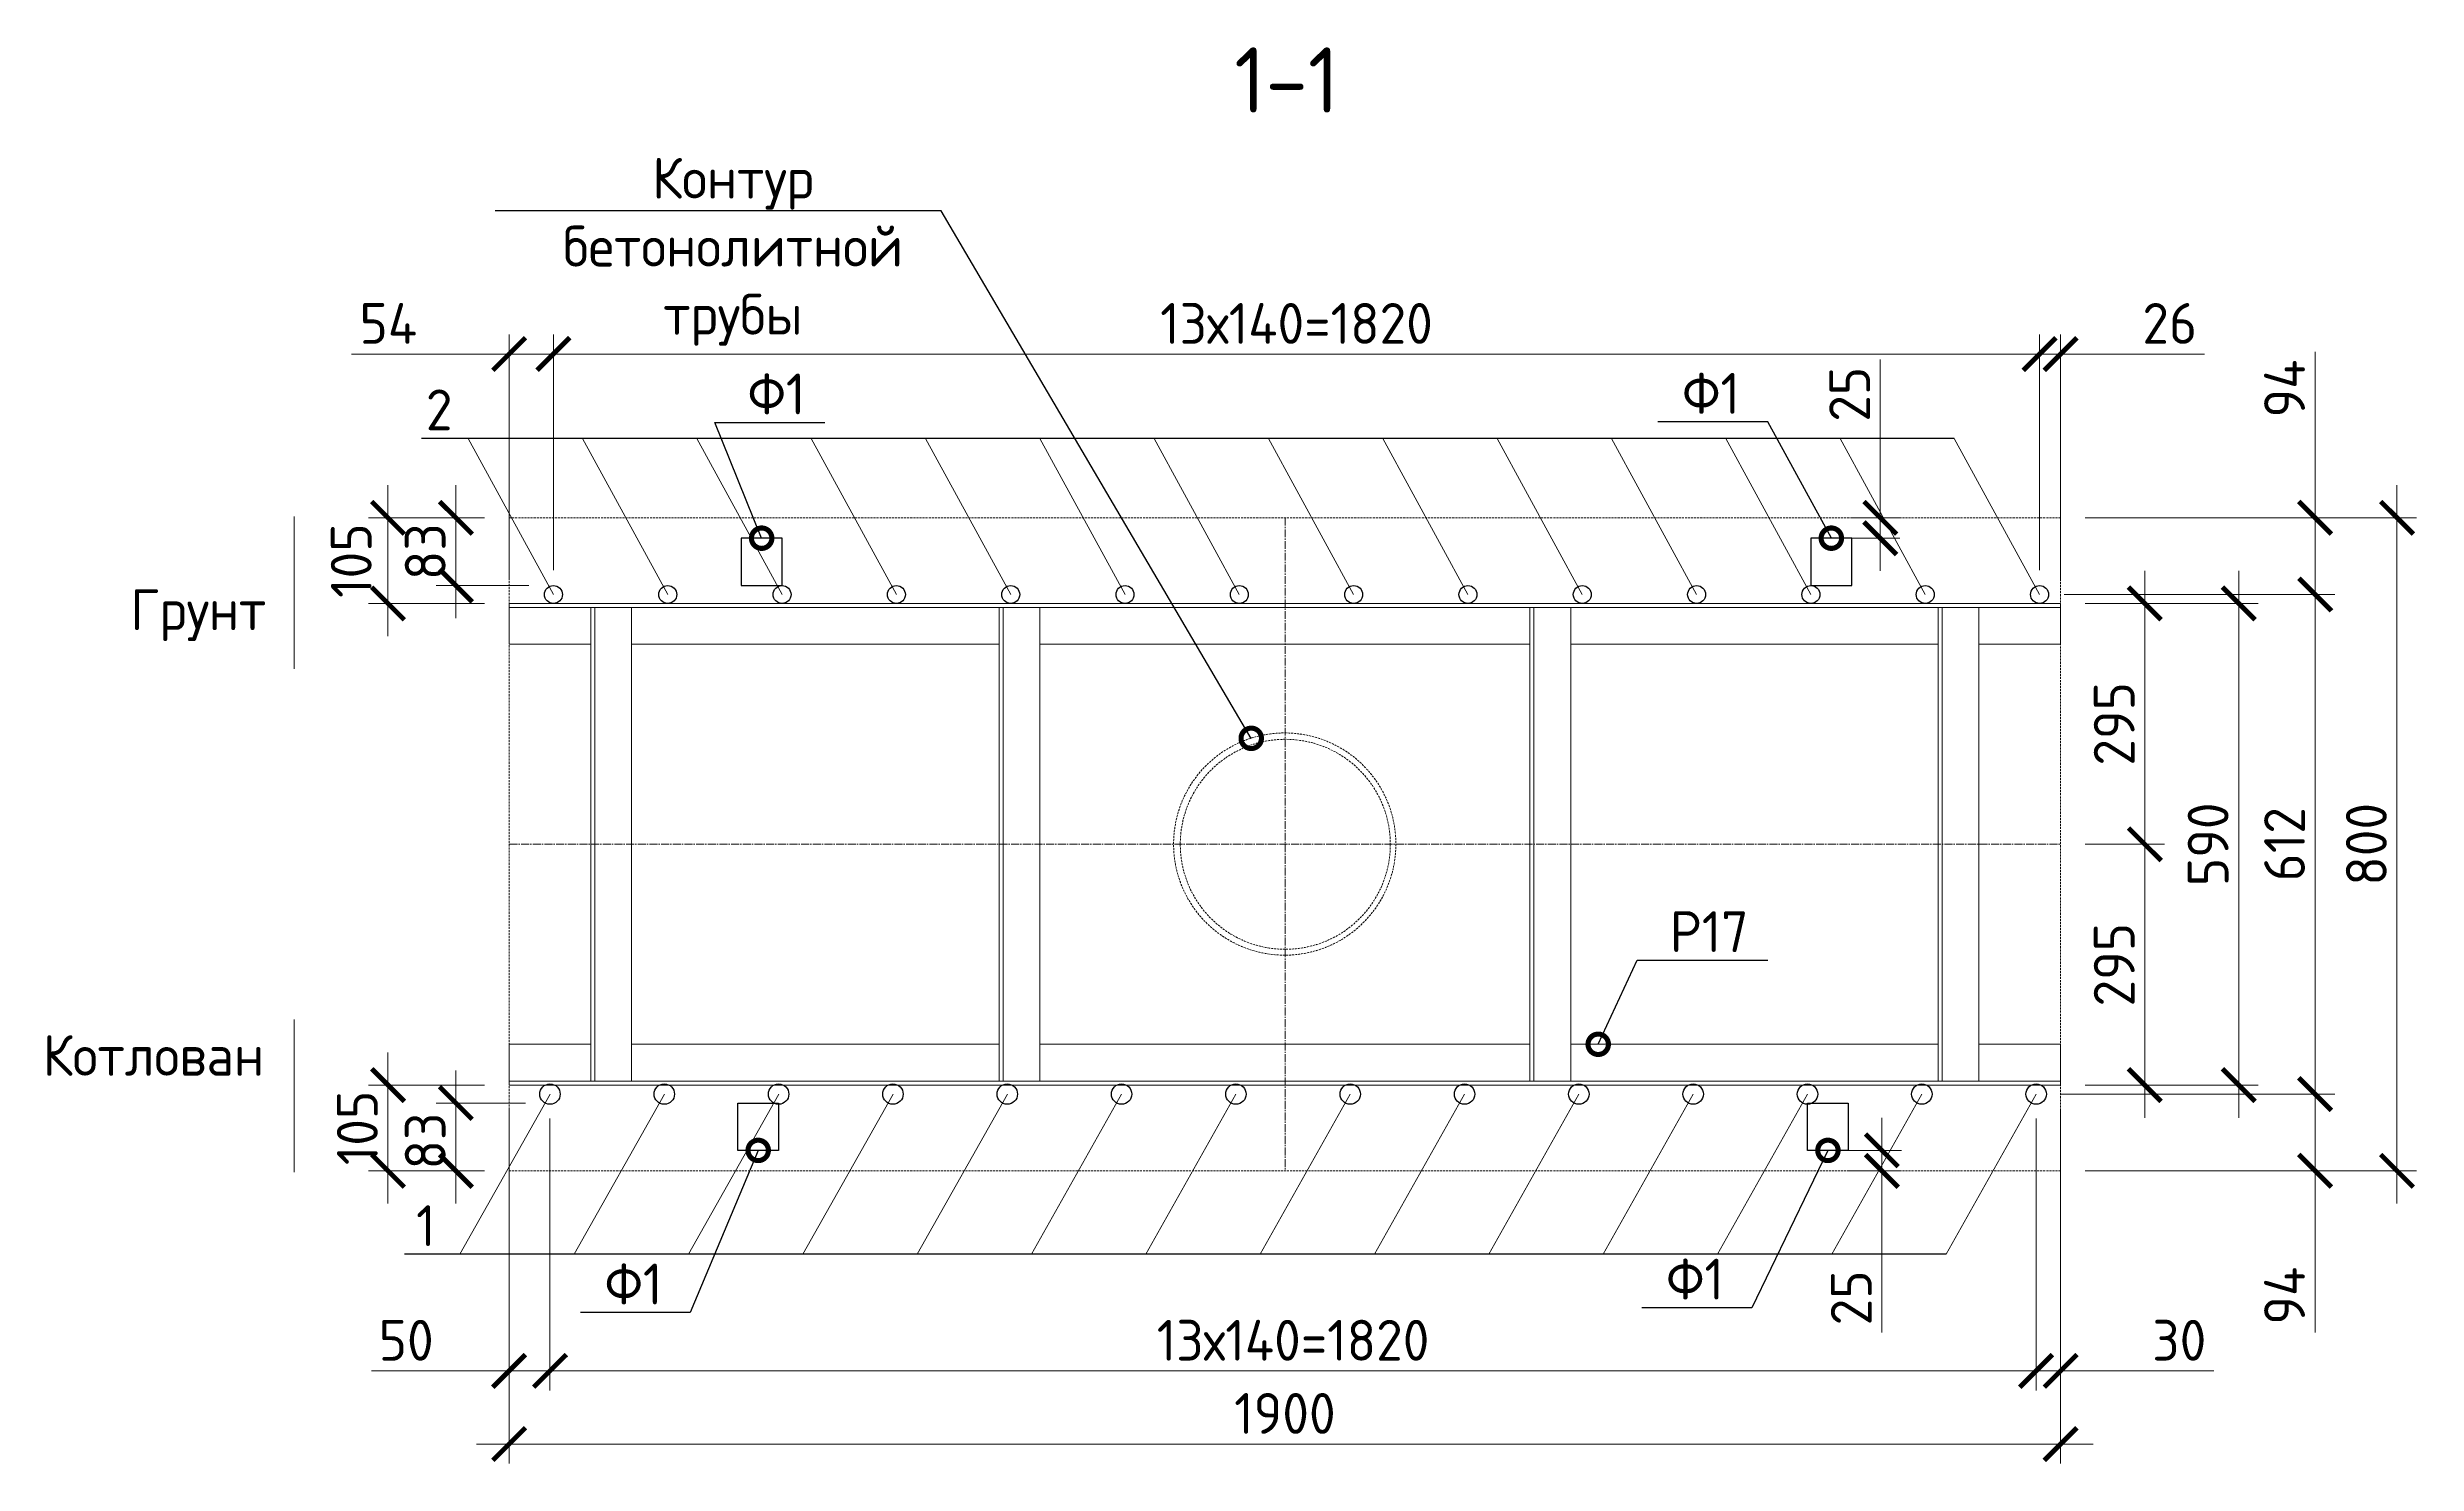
# Model space of a CAD drawing. Header units: millimetres. Extents: x -65574 to 111613, y -106550 to -50518.
# Drawn here: x 18246 to 21147, y -52253 to -50518 of the extents above; entities that cross this region are included whole.
import ezdxf
from ezdxf import colors
from ezdxf.entities.mleader import LeaderData, LeaderLine
from ezdxf.math import Vec2, Vec3

# ---------------------------------------------------------------- set-up
doc = ezdxf.new("R2010")
doc.units = ezdxf.units.MM
doc.linetypes.add('CENTER2', pattern=[28.575, 19.05, -3.175, 3.175, -3.175])
doc.linetypes.add('невидимая', pattern=[0.375, 0.25, -0.125])
doc.layers.get('Defpoints').update_dxf_attribs({"color": 6})
doc.styles.add('GOST-2.304_Type-B', font='GOST Common.ttf')
doc.dimstyles.new('УРСТ', dxfattribs={"dimtxt": 2.5, "dimasz": 2, "dimexe": 1.2, "dimexo": 1.5, "dimtad": 1, "dimdec": 0, "dimrnd": 1, "dimtxsty": 'GOST-2.304_Type-B', "dimblk": 'ARCHTICK', "dimcen": 2, "dimdle": 2, "dimazin": 3, "dimtfac": 1, "dimtdec": 0, "dimtmove": 1, "dimatfit": 0, "dimldrblk": 'NONE', "dimlwd": 15, "dimlwe": 15})

# ---------------------------------------------------------------- blocks, each defined once
blk = doc.blocks.new('*U238')
at = {"lineweight": 30}
blk.add_circle((0, 0), 11, dxfattribs=at)
blk = doc.blocks.new('*U239')
at = {"color": 0, "linetype": 'ByBlock', "lineweight": -2, "transparency": 16777216}
for p in [(0, 0), (140, 0), (280, 0), (420, 0), (560, 0), (700, 0), (840, 0), (980, 0), (1120, 0), (1260, 0), (1400, 0), (1540, 0), (1680, 0), (1820, 0)]:
    blk.add_blockref('*U238', p, dxfattribs=at)
blk = doc.blocks.new('*U234')
at = {"color": 7, "lineweight": 30}
blk.add_circle((0, 5), 12.5, dxfattribs=at)
blk = doc.blocks.new('*U235')
at = {"color": 0, "linetype": 'ByBlock', "lineweight": -2, "transparency": 16777216}
for p in [(0, 0), (140, 0), (280, 0), (420, 0), (560, 0), (700, 0), (840, 0), (980, 0), (1120, 0), (1260, 0), (1400, 0), (1540, 0), (1680, 0), (1820, 0)]:
    blk.add_blockref('*U234', p, dxfattribs=at)
blk = doc.blocks.new('_ArchTick')
at = {"color": 0, "linetype": 'ByBlock', "const_width": 0.15}
blk.add_lwpolyline([(-0.5, -0.5), (0.5, 0.5)], dxfattribs=at)
blk = doc.blocks.new('*D363')
at = {"color": 0, "lineweight": 15, "ltscale": 100, "transparency": 16777216}
for p, q in [((18865.3, -51157.9), (18865.3, -50869.3)), ((20685.3, -51157.9), (20685.3, -50869.3)), ((18825.3, -50893.3), (20725.3, -50893.3))]:
    blk.add_line(p, q, dxfattribs=at)
at = {"layer": 'Defpoints', "color": 0, "lineweight": -2, "ltscale": 100, "transparency": 16777216}
for p in [(20685.3, -50893.3), (18865.3, -51187.9), (20685.3, -51187.9)]:
    blk.add_point(p, dxfattribs=at)
at = {"color": 0, "lineweight": 15, "ltscale": 100, "transparency": 16777216, "xscale": 40, "yscale": 40, "zscale": 40, "rotation": 180}
blk.add_blockref('_ArchTick', (18865.3, -50893.3), dxfattribs=at)
at = {"color": 0, "lineweight": 15, "ltscale": 100, "transparency": 16777216, "xscale": 40, "yscale": 40, "zscale": 40}
blk.add_blockref('_ArchTick', (20685.3, -50893.3), dxfattribs=at)
at = {"color": 0, "lineweight": 15, "ltscale": 100, "transparency": 16777216, "insert": (19775.3, -50855.8), "char_height": 50, "attachment_point": 5, "style": 'GOST-2.304_Type-B'}
blk.add_mtext('\\A1;13х140=1820', dxfattribs=at)
blk = doc.blocks.new('_None')
blk = doc.blocks.new('*D364')
at = {"color": 0, "lineweight": 15, "ltscale": 100, "transparency": 16777216}
for p, q in [((18811.1, -51168.9), (18811.1, -50869.3)), ((18865.3, -51157.9), (18865.3, -50869.3)), ((18618.1, -50893.3), (18811.1, -50893.3)), ((18811.1, -50893.3), (18771.1, -50893.3)), ((18865.3, -50893.3), (18811.1, -50893.3)), ((18865.3, -50893.3), (18811.1, -50893.3)), ((18865.3, -50893.3), (18905.3, -50893.3))]:
    blk.add_line(p, q, dxfattribs=at)
at = {"layer": 'Defpoints', "color": 0, "lineweight": -2, "ltscale": 100, "transparency": 16777216}
for p in [(18811.1, -50893.3), (18811.1, -51198.9), (18865.3, -51187.9)]:
    blk.add_point(p, dxfattribs=at)
at = {"color": 0, "lineweight": 15, "ltscale": 100, "transparency": 16777216, "xscale": 40, "yscale": 40, "zscale": 40}
blk.add_blockref('_ArchTick', (18811.1, -50893.3), dxfattribs=at)
at = {"color": 0, "lineweight": 15, "ltscale": 100, "transparency": 16777216, "xscale": 40, "yscale": 40, "zscale": 40, "rotation": 180}
blk.add_blockref('_ArchTick', (18865.3, -50893.3), dxfattribs=at)
at = {"color": 0, "lineweight": 15, "ltscale": 100, "transparency": 16777216, "insert": (18663.1, -50855.8), "char_height": 50, "attachment_point": 5, "style": 'GOST-2.304_Type-B'}
blk.add_mtext('\\A1;54', dxfattribs=at)
blk = doc.blocks.new('*D365')
at = {"color": 0, "lineweight": 15, "ltscale": 100, "transparency": 16777216}
for p, q in [((20685.3, -51157.9), (20685.3, -50869.3)), ((20711.1, -51168.9), (20711.1, -50869.3)), ((20685.3, -50893.3), (20645.3, -50893.3)), ((20685.3, -50893.3), (20711.1, -50893.3)), ((20685.3, -50893.3), (20711.1, -50893.3)), ((20711.1, -50893.3), (20751.1, -50893.3)), ((20887.2, -50893.3), (20711.1, -50893.3))]:
    blk.add_line(p, q, dxfattribs=at)
at = {"layer": 'Defpoints', "color": 0, "lineweight": -2, "ltscale": 100, "transparency": 16777216}
for p in [(20711.1, -50893.3), (20685.3, -51187.9), (20711.1, -51198.9)]:
    blk.add_point(p, dxfattribs=at)
at = {"color": 0, "lineweight": 15, "ltscale": 100, "transparency": 16777216, "xscale": 40, "yscale": 40, "zscale": 40}
blk.add_blockref('_ArchTick', (20685.3, -50893.3), dxfattribs=at)
at = {"color": 0, "lineweight": 15, "ltscale": 100, "transparency": 16777216, "xscale": 40, "yscale": 40, "zscale": 40, "rotation": 180}
blk.add_blockref('_ArchTick', (20711.1, -50893.3), dxfattribs=at)
at = {"color": 0, "lineweight": 15, "ltscale": 100, "transparency": 16777216, "insert": (20844.7, -50855.8), "char_height": 50, "attachment_point": 5, "style": 'GOST-2.304_Type-B'}
blk.add_mtext('\\A1;26', dxfattribs=at)
blk = doc.blocks.new('*D366')
at = {"color": 0, "lineweight": 15, "ltscale": 100, "transparency": 16777216}
for p, q in [((18861.1, -51829.9), (18861.1, -52163)), ((20681.1, -51829.9), (20681.1, -52163)), ((18821.1, -52139), (20721.1, -52139))]:
    blk.add_line(p, q, dxfattribs=at)
at = {"layer": 'Defpoints', "color": 0, "lineweight": -2, "ltscale": 100, "transparency": 16777216}
for p in [(18861.1, -51799.9), (20681.1, -51799.9), (20681.1, -52139)]:
    blk.add_point(p, dxfattribs=at)
at = {"color": 0, "lineweight": 15, "ltscale": 100, "transparency": 16777216, "xscale": 40, "yscale": 40, "zscale": 40, "rotation": 180}
blk.add_blockref('_ArchTick', (18861.1, -52139), dxfattribs=at)
at = {"color": 0, "lineweight": 15, "ltscale": 100, "transparency": 16777216, "xscale": 40, "yscale": 40, "zscale": 40}
blk.add_blockref('_ArchTick', (20681.1, -52139), dxfattribs=at)
at = {"color": 0, "lineweight": 15, "ltscale": 100, "transparency": 16777216, "insert": (19771.1, -52101.5), "char_height": 50, "attachment_point": 5, "style": 'GOST-2.304_Type-B'}
blk.add_mtext('\\A1;13х140=1820', dxfattribs=at)
blk = doc.blocks.new('*D367')
at = {"color": 0, "lineweight": 15, "ltscale": 100, "transparency": 16777216}
for p, q in [((18811.1, -51818.9), (18811.1, -52163)), ((18861.1, -51829.9), (18861.1, -52163)), ((18642.5, -52139), (18811.1, -52139)), ((18811.1, -52139), (18771.1, -52139)), ((18861.1, -52139), (18811.1, -52139)), ((18861.1, -52139), (18811.1, -52139)), ((18861.1, -52139), (18901.1, -52139))]:
    blk.add_line(p, q, dxfattribs=at)
at = {"layer": 'Defpoints', "color": 0, "lineweight": -2, "ltscale": 100, "transparency": 16777216}
for p in [(18811.1, -51788.9), (18861.1, -51799.9), (18811.1, -52139)]:
    blk.add_point(p, dxfattribs=at)
at = {"color": 0, "lineweight": 15, "ltscale": 100, "transparency": 16777216, "xscale": 40, "yscale": 40, "zscale": 40}
blk.add_blockref('_ArchTick', (18811.1, -52139), dxfattribs=at)
at = {"color": 0, "lineweight": 15, "ltscale": 100, "transparency": 16777216, "xscale": 40, "yscale": 40, "zscale": 40, "rotation": 180}
blk.add_blockref('_ArchTick', (18861.1, -52139), dxfattribs=at)
at = {"color": 0, "lineweight": 15, "ltscale": 100, "transparency": 16777216, "insert": (18685, -52101.5), "char_height": 50, "attachment_point": 5, "style": 'GOST-2.304_Type-B'}
blk.add_mtext('\\A1;50', dxfattribs=at)
blk = doc.blocks.new('*D368')
at = {"color": 0, "lineweight": 15, "ltscale": 100, "transparency": 16777216}
for p, q in [((20711.1, -51818.9), (20711.1, -52163)), ((20681.1, -51829.9), (20681.1, -52163)), ((20681.1, -52139), (20641.1, -52139)), ((20681.1, -52139), (20711.1, -52139)), ((20681.1, -52139), (20711.1, -52139)), ((20711.1, -52139), (20751.1, -52139)), ((20898.9, -52139), (20711.1, -52139))]:
    blk.add_line(p, q, dxfattribs=at)
at = {"layer": 'Defpoints', "color": 0, "lineweight": -2, "ltscale": 100, "transparency": 16777216}
for p in [(20711.1, -51788.9), (20681.1, -51799.9), (20711.1, -52139)]:
    blk.add_point(p, dxfattribs=at)
at = {"color": 0, "lineweight": 15, "ltscale": 100, "transparency": 16777216, "xscale": 40, "yscale": 40, "zscale": 40}
blk.add_blockref('_ArchTick', (20681.1, -52139), dxfattribs=at)
at = {"color": 0, "lineweight": 15, "ltscale": 100, "transparency": 16777216, "xscale": 40, "yscale": 40, "zscale": 40, "rotation": 180}
blk.add_blockref('_ArchTick', (20711.1, -52139), dxfattribs=at)
at = {"color": 0, "lineweight": 15, "ltscale": 100, "transparency": 16777216, "insert": (20856.4, -52101.5), "char_height": 50, "attachment_point": 5, "style": 'GOST-2.304_Type-B'}
blk.add_mtext('\\A1;30', dxfattribs=at)
blk = doc.blocks.new('*D369')
at = {"color": 0, "lineweight": 15, "ltscale": 100, "transparency": 16777216}
for p, q in [((20929.2, -51158.9), (20929.2, -51828.9)), ((20741.1, -51198.9), (20953.2, -51198.9)), ((20741.1, -51788.9), (20953.2, -51788.9))]:
    blk.add_line(p, q, dxfattribs=at)
at = {"layer": 'Defpoints', "color": 0, "lineweight": -2, "ltscale": 100, "transparency": 16777216}
for p in [(20711.1, -51198.9), (20711.1, -51788.9), (20929.2, -51788.9)]:
    blk.add_point(p, dxfattribs=at)
at = {"color": 0, "lineweight": 15, "ltscale": 100, "transparency": 16777216, "xscale": 40, "yscale": 40, "zscale": 40}
for p, rotation in [((20929.2, -51198.9), 90), ((20929.2, -51788.9), 270)]:
    blk.add_blockref('_ArchTick', p, dxfattribs=dict(at, rotation=rotation))
at = {"color": 0, "lineweight": 15, "ltscale": 100, "transparency": 16777216, "insert": (20891.7, -51493.9), "char_height": 50, "attachment_point": 5, "rotation": 90, "style": 'GOST-2.304_Type-B'}
blk.add_mtext('\\A1;590', dxfattribs=at)
blk = doc.blocks.new('*D370')
at = {"color": 0, "lineweight": 15, "ltscale": 100, "transparency": 16777216}
for p, q in [((21022.8, -51147.9), (21022.8, -51839.9)), ((20715.3, -51187.9), (21046.8, -51187.9)), ((20711.1, -51799.9), (21046.8, -51799.9))]:
    blk.add_line(p, q, dxfattribs=at)
at = {"layer": 'Defpoints', "color": 0, "lineweight": -2, "ltscale": 100, "transparency": 16777216}
for p in [(20685.3, -51187.9), (20681.1, -51799.9), (21022.8, -51799.9)]:
    blk.add_point(p, dxfattribs=at)
at = {"color": 0, "lineweight": 15, "ltscale": 100, "transparency": 16777216, "xscale": 40, "yscale": 40, "zscale": 40}
for p, rotation in [((21022.8, -51187.9), 90), ((21022.8, -51799.9), 270)]:
    blk.add_blockref('_ArchTick', p, dxfattribs=dict(at, rotation=rotation))
at = {"color": 0, "lineweight": 15, "ltscale": 100, "transparency": 16777216, "insert": (20985.3, -51493.9), "char_height": 50, "attachment_point": 5, "rotation": 90, "style": 'GOST-2.304_Type-B'}
blk.add_mtext('\\A1;612', dxfattribs=at)
blk = doc.blocks.new('*D371')
at = {"color": 0, "lineweight": 15, "ltscale": 100, "transparency": 16777216}
for p, q in [((18745.9, -51770.9), (18745.9, -51933.9)), ((18831.1, -51810.9), (18721.9, -51810.9)), ((18781.1, -51893.9), (18721.9, -51893.9))]:
    blk.add_line(p, q, dxfattribs=at)
at = {"layer": 'Defpoints', "color": 0, "lineweight": -2, "ltscale": 100, "transparency": 16777216}
for p in [(18861.1, -51810.9), (18745.9, -51893.9), (18811.1, -51893.9)]:
    blk.add_point(p, dxfattribs=at)
at = {"color": 0, "lineweight": 15, "ltscale": 100, "transparency": 16777216, "xscale": 40, "yscale": 40, "zscale": 40}
for p, rotation in [((18745.9, -51810.9), 90), ((18745.9, -51893.9), 270)]:
    blk.add_blockref('_ArchTick', p, dxfattribs=dict(at, rotation=rotation))
at = {"color": 0, "lineweight": 15, "ltscale": 100, "transparency": 16777216, "insert": (18708.4, -51857.4), "char_height": 50, "attachment_point": 5, "rotation": 90, "style": 'GOST-2.304_Type-B'}
blk.add_mtext('\\A1;83', dxfattribs=at)
blk = doc.blocks.new('*D372')
at = {"color": 0, "lineweight": 15, "ltscale": 100, "transparency": 16777216}
for p, q in [((18745.9, -51216.9), (18745.9, -51053.9)), ((18781.1, -51093.9), (18721.9, -51093.9)), ((18835.3, -51176.9), (18721.9, -51176.9))]:
    blk.add_line(p, q, dxfattribs=at)
at = {"layer": 'Defpoints', "color": 0, "lineweight": -2, "ltscale": 100, "transparency": 16777216}
for p in [(18745.9, -51093.9), (18811.1, -51093.9), (18865.3, -51176.9)]:
    blk.add_point(p, dxfattribs=at)
at = {"color": 0, "lineweight": 15, "ltscale": 100, "transparency": 16777216, "xscale": 40, "yscale": 40, "zscale": 40}
for p, rotation in [((18745.9, -51093.9), 90), ((18745.9, -51176.9), 270)]:
    blk.add_blockref('_ArchTick', p, dxfattribs=dict(at, rotation=rotation))
at = {"color": 0, "lineweight": 15, "ltscale": 100, "transparency": 16777216, "insert": (18708.4, -51135.4), "char_height": 50, "attachment_point": 5, "rotation": 90, "style": 'GOST-2.304_Type-B'}
blk.add_mtext('\\A1;83', dxfattribs=at)
blk = doc.blocks.new('*U236')
at = {"linetype": 'ByBlock', "lineweight": 15, "ltscale": 100}
blk.add_lwpolyline([(49.2, -95.6), (-55.2, 95.6)], dxfattribs=at)
blk = doc.blocks.new('*U237')
at = {"color": 0, "linetype": 'ByBlock', "lineweight": -2, "transparency": 16777216}
for p in [(0, 0), (140, 0), (280, 0), (420, 0), (560, 0), (700, 0), (840, 0), (980, 0), (1120, 0), (1260, 0), (1400, 0), (1540, 0), (1680, 0), (1820, 0)]:
    blk.add_blockref('*U236', p, dxfattribs=at)
blk = doc.blocks.new('*U276')
at = {"linetype": 'ByBlock', "lineweight": 15, "ltscale": 100}
blk.add_lwpolyline([(55.2, -100.6), (-55.2, 95.6)], dxfattribs=at)
blk = doc.blocks.new('*U233')
at = {"color": 0, "linetype": 'ByBlock', "lineweight": -2, "transparency": 16777216}
for p in [(0, 0), (140, 0), (280, 0), (420, 0), (560, 0), (700, 0), (840, 0), (980, 0), (1120, 0), (1260, 0), (1400, 0), (1540, 0), (1680, 0), (1820, 0)]:
    blk.add_blockref('*U276', p, dxfattribs=at)
blk = doc.blocks.new('*D373')
at = {"color": 0, "lineweight": 15, "ltscale": 100, "transparency": 16777216}
for p, q in [((21022.8, -51799.9), (21022.8, -51759.9)), ((20711.1, -51799.9), (21046.8, -51799.9)), ((21022.8, -51799.9), (21022.8, -51893.9)), ((21022.8, -51799.9), (21022.8, -51893.9)), ((20741.1, -51893.9), (21046.8, -51893.9)), ((21022.8, -51893.9), (21022.8, -51933.9)), ((21022.8, -52091.9), (21022.8, -51893.9))]:
    blk.add_line(p, q, dxfattribs=at)
at = {"layer": 'Defpoints', "color": 0, "lineweight": -2, "ltscale": 100, "transparency": 16777216}
for p in [(20681.1, -51799.9), (20711.1, -51893.9), (21022.8, -51893.9)]:
    blk.add_point(p, dxfattribs=at)
at = {"color": 0, "lineweight": 15, "ltscale": 100, "transparency": 16777216, "xscale": 40, "yscale": 40, "zscale": 40}
for p, rotation in [((21022.8, -51799.9), 270), ((21022.8, -51893.9), 90)]:
    blk.add_blockref('_ArchTick', p, dxfattribs=dict(at, rotation=rotation))
at = {"color": 0, "lineweight": 15, "ltscale": 100, "transparency": 16777216, "insert": (20985.3, -52046.9), "char_height": 50, "attachment_point": 5, "rotation": 90, "style": 'GOST-2.304_Type-B'}
blk.add_mtext('\\A1;94', dxfattribs=at)
blk = doc.blocks.new('*D374')
at = {"color": 0, "lineweight": 15, "ltscale": 100, "transparency": 16777216}
for p, q in [((21022.8, -50890.6), (21022.8, -51093.9)), ((21022.8, -51093.9), (21022.8, -51053.9)), ((20741.1, -51093.9), (21046.8, -51093.9)), ((21022.8, -51187.9), (21022.8, -51093.9)), ((21022.8, -51187.9), (21022.8, -51093.9)), ((20715.3, -51187.9), (21046.8, -51187.9)), ((21022.8, -51187.9), (21022.8, -51227.9))]:
    blk.add_line(p, q, dxfattribs=at)
at = {"layer": 'Defpoints', "color": 0, "lineweight": -2, "ltscale": 100, "transparency": 16777216}
for p in [(20711.1, -51093.9), (21022.8, -51093.9), (20685.3, -51187.9)]:
    blk.add_point(p, dxfattribs=at)
at = {"color": 0, "lineweight": 15, "ltscale": 100, "transparency": 16777216, "xscale": 40, "yscale": 40, "zscale": 40}
for p, rotation in [((21022.8, -51093.9), 270), ((21022.8, -51187.9), 90)]:
    blk.add_blockref('_ArchTick', p, dxfattribs=dict(at, rotation=rotation))
at = {"color": 0, "lineweight": 15, "ltscale": 100, "transparency": 16777216, "insert": (20985.3, -50935.6), "char_height": 50, "attachment_point": 5, "rotation": 90, "style": 'GOST-2.304_Type-B'}
blk.add_mtext('\\A1;94', dxfattribs=at)
blk = doc.blocks.new('*D375')
at = {"color": 0, "lineweight": 15, "ltscale": 100, "transparency": 16777216}
for p, q in [((21123, -51053.9), (21123, -51933.9)), ((20741.1, -51093.9), (21147, -51093.9)), ((20741.1, -51893.9), (21147, -51893.9))]:
    blk.add_line(p, q, dxfattribs=at)
at = {"layer": 'Defpoints', "color": 0, "lineweight": -2, "ltscale": 100, "transparency": 16777216}
for p in [(20711.1, -51093.9), (20711.1, -51893.9), (21123, -51893.9)]:
    blk.add_point(p, dxfattribs=at)
at = {"color": 0, "lineweight": 15, "ltscale": 100, "transparency": 16777216, "xscale": 40, "yscale": 40, "zscale": 40}
for p, rotation in [((21123, -51093.9), 90), ((21123, -51893.9), 270)]:
    blk.add_blockref('_ArchTick', p, dxfattribs=dict(at, rotation=rotation))
at = {"color": 0, "lineweight": 15, "ltscale": 100, "transparency": 16777216, "insert": (21085.5, -51493.9), "char_height": 50, "attachment_point": 5, "rotation": 90, "style": 'GOST-2.304_Type-B'}
blk.add_mtext('\\A1;800', dxfattribs=at)
blk = doc.blocks.new('*D376')
at = {"color": 0, "lineweight": 15, "ltscale": 100, "transparency": 16777216}
for p, q in [((20814.2, -51158.9), (20814.2, -51533.9)), ((20741.1, -51198.9), (20838.2, -51198.9)), ((20741.1, -51493.9), (20838.2, -51493.9))]:
    blk.add_line(p, q, dxfattribs=at)
at = {"layer": 'Defpoints', "color": 0, "lineweight": -2, "ltscale": 100, "transparency": 16777216}
for p in [(20711.1, -51198.9), (20711.1, -51493.9), (20814.2, -51493.9)]:
    blk.add_point(p, dxfattribs=at)
at = {"color": 0, "lineweight": 15, "ltscale": 100, "transparency": 16777216, "xscale": 40, "yscale": 40, "zscale": 40}
for p, rotation in [((20814.2, -51198.9), 90), ((20814.2, -51493.9), 270)]:
    blk.add_blockref('_ArchTick', p, dxfattribs=dict(at, rotation=rotation))
at = {"color": 0, "lineweight": 15, "ltscale": 100, "transparency": 16777216, "insert": (20776.7, -51346.4), "char_height": 50, "attachment_point": 5, "rotation": 90, "style": 'GOST-2.304_Type-B'}
blk.add_mtext('\\A1;295', dxfattribs=at)
blk = doc.blocks.new('*D377')
at = {"color": 0, "lineweight": 15, "ltscale": 100, "transparency": 16777216}
for p, q in [((20814.2, -51828.9), (20814.2, -51453.9)), ((20741.1, -51493.9), (20838.2, -51493.9)), ((20741.1, -51788.9), (20838.2, -51788.9))]:
    blk.add_line(p, q, dxfattribs=at)
at = {"layer": 'Defpoints', "color": 0, "lineweight": -2, "ltscale": 100, "transparency": 16777216}
for p in [(20711.1, -51493.9), (20814.2, -51493.9), (20711.1, -51788.9)]:
    blk.add_point(p, dxfattribs=at)
at = {"color": 0, "lineweight": 15, "ltscale": 100, "transparency": 16777216, "xscale": 40, "yscale": 40, "zscale": 40}
for p, rotation in [((20814.2, -51493.9), 90), ((20814.2, -51788.9), 270)]:
    blk.add_blockref('_ArchTick', p, dxfattribs=dict(at, rotation=rotation))
at = {"color": 0, "lineweight": 15, "ltscale": 100, "transparency": 16777216, "insert": (20776.7, -51641.4), "char_height": 50, "attachment_point": 5, "rotation": 90, "style": 'GOST-2.304_Type-B'}
blk.add_mtext('\\A1;295', dxfattribs=at)
blk = doc.blocks.new('_DotSmall')
at = {"color": 0, "linetype": 'ByBlock', "const_width": 0.5}
blk.add_lwpolyline([(-0.0625, 0, 1), (0.0625, 0, 1)], format="xyb", close=True, dxfattribs=at)
blk = doc.blocks.new('*D378')
at = {"color": 0, "lineweight": 15, "transparency": 16777216}
for p, q in [((20492.2, -51868.9), (20492.2, -51828.9)), ((20451.1, -51868.9), (20516.2, -51868.9)), ((20492.2, -51868.9), (20492.2, -51893.9)), ((20492.2, -51868.9), (20492.2, -51893.9)), ((20451.1, -51893.9), (20516.2, -51893.9)), ((20492.2, -51893.9), (20492.2, -51933.9)), ((20492.2, -52092.1), (20492.2, -51893.9))]:
    blk.add_line(p, q, dxfattribs=at)
at = {"layer": 'Defpoints', "color": 0, "lineweight": -2, "transparency": 16777216}
for p in [(20451.1, -51868.9), (20451.1, -51893.9), (20492.2, -51893.9)]:
    blk.add_point(p, dxfattribs=at)
at = {"color": 0, "lineweight": 15, "transparency": 16777216, "xscale": 40, "yscale": 40, "zscale": 40}
for p, rotation in [((20492.2, -51868.9), 270), ((20492.2, -51893.9), 90)]:
    blk.add_blockref('_ArchTick', p, dxfattribs=dict(at, rotation=rotation))
at = {"color": 0, "lineweight": 15, "transparency": 16777216, "insert": (20454.7, -52049.6), "char_height": 50, "attachment_point": 5, "rotation": 90, "style": 'GOST-2.304_Type-B'}
blk.add_mtext('\\A1;25', dxfattribs=at)
blk = doc.blocks.new('*D379')
at = {"color": 0, "lineweight": 15, "transparency": 16777216}
for p, q in [((20490.2, -50900.1), (20490.2, -51093.9)), ((20490.2, -51093.9), (20490.2, -51053.9)), ((20455.3, -51093.9), (20514.2, -51093.9)), ((20490.2, -51118.9), (20490.2, -51093.9)), ((20490.2, -51118.9), (20490.2, -51093.9)), ((20455.3, -51118.9), (20514.2, -51118.9)), ((20490.2, -51118.9), (20490.2, -51158.9))]:
    blk.add_line(p, q, dxfattribs=at)
at = {"layer": 'Defpoints', "color": 0, "lineweight": -2, "transparency": 16777216}
for p in [(20455.3, -51093.9), (20490.2, -51093.9), (20455.3, -51118.9)]:
    blk.add_point(p, dxfattribs=at)
at = {"color": 0, "lineweight": 15, "transparency": 16777216, "xscale": 40, "yscale": 40, "zscale": 40}
for p, rotation in [((20490.2, -51093.9), 270), ((20490.2, -51118.9), 90)]:
    blk.add_blockref('_ArchTick', p, dxfattribs=dict(at, rotation=rotation))
at = {"color": 0, "lineweight": 15, "transparency": 16777216, "insert": (20452.7, -50942.6), "char_height": 50, "attachment_point": 5, "rotation": 90, "style": 'GOST-2.304_Type-B'}
blk.add_mtext('\\A1;25', dxfattribs=at)
blk = doc.blocks.new('*D408')
at = {"color": 0, "lineweight": 15, "ltscale": 100, "transparency": 16777216}
for p, q in [((18662.7, -51053.9), (18662.7, -51238.9)), ((18781.1, -51093.9), (18638.7, -51093.9)), ((18781.1, -51198.9), (18638.7, -51198.9))]:
    blk.add_line(p, q, dxfattribs=at)
at = {"layer": 'Defpoints', "color": 0, "lineweight": -2, "ltscale": 100, "transparency": 16777216}
for p in [(18811.1, -51093.9), (18662.7, -51198.9), (18811.1, -51198.9)]:
    blk.add_point(p, dxfattribs=at)
at = {"color": 0, "lineweight": 15, "ltscale": 100, "transparency": 16777216, "xscale": 40, "yscale": 40, "zscale": 40}
for p, rotation in [((18662.7, -51093.9), 90), ((18662.7, -51198.9), 270)]:
    blk.add_blockref('_ArchTick', p, dxfattribs=dict(at, rotation=rotation))
at = {"color": 0, "lineweight": 15, "ltscale": 100, "transparency": 16777216, "insert": (18617.7, -51146.4), "char_height": 50, "attachment_point": 5, "rotation": 90, "style": 'GOST-2.304_Type-B'}
blk.add_mtext('\\A1;105', dxfattribs=at)
blk = doc.blocks.new('*D409')
at = {"color": 0, "lineweight": 15, "transparency": 16777216}
for p, q in [((18662.7, -51748.9), (18662.7, -51933.9)), ((18781.1, -51788.9), (18638.7, -51788.9)), ((18781.1, -51893.9), (18638.7, -51893.9))]:
    blk.add_line(p, q, dxfattribs=at)
at = {"layer": 'Defpoints', "color": 0, "lineweight": -2, "transparency": 16777216}
for p in [(18811.1, -51788.9), (18662.7, -51893.9), (18811.1, -51893.9)]:
    blk.add_point(p, dxfattribs=at)
at = {"color": 0, "lineweight": 15, "transparency": 16777216, "xscale": 40, "yscale": 40, "zscale": 40}
for p, rotation in [((18662.7, -51788.9), 90), ((18662.7, -51893.9), 270)]:
    blk.add_blockref('_ArchTick', p, dxfattribs=dict(at, rotation=rotation))
at = {"color": 0, "lineweight": 15, "transparency": 16777216, "insert": (18625.2, -51841.4), "char_height": 50, "attachment_point": 5, "rotation": 90, "style": 'GOST-2.304_Type-B'}
blk.add_mtext('\\A1;105', dxfattribs=at)
blk = doc.blocks.new('*D434')
at = {"color": 0, "lineweight": 15, "transparency": 16777216}
for p, q in [((18811.1, -51818.9), (18811.1, -52252.6)), ((20711.1, -51818.9), (20711.1, -52252.6)), ((18771.1, -52228.6), (20751.1, -52228.6))]:
    blk.add_line(p, q, dxfattribs=at)
at = {"layer": 'Defpoints', "color": 0, "lineweight": -2, "transparency": 16777216}
for p in [(18811.1, -51788.9), (20711.1, -51788.9), (20711.1, -52228.6)]:
    blk.add_point(p, dxfattribs=at)
at = {"color": 0, "lineweight": 15, "transparency": 16777216, "xscale": 40, "yscale": 40, "zscale": 40, "rotation": 180}
blk.add_blockref('_ArchTick', (18811.1, -52228.6), dxfattribs=at)
at = {"color": 0, "lineweight": 15, "transparency": 16777216, "xscale": 40, "yscale": 40, "zscale": 40}
blk.add_blockref('_ArchTick', (20711.1, -52228.6), dxfattribs=at)
at = {"color": 0, "lineweight": 15, "transparency": 16777216, "insert": (19761.1, -52191.1), "char_height": 50, "attachment_point": 5, "style": 'GOST-2.304_Type-B'}
blk.add_mtext('\\A1;1900', dxfattribs=at)

msp = doc.modelspace()

# ---------------------------------------------------------------- linework, layer by layer
at = {"linetype": 'CENTER2', "lineweight": 5, "ltscale": 0.5}
for p, q in [((19761.6, -51093.9), (19761.6, -51893.9)), ((18811.6, -51493.9), (20711.6, -51493.9))]:
    msp.add_line(p, q, dxfattribs=at)
at = {"lineweight": 15, "ltscale": 100}
for p, q in [((20711.1, -51203.9), (18811.1, -51203.9)), ((18916.1, -51203.9), (18916.1, -51783.9)), ((19416.1, -51203.9), (19416.1, -51783.9)), ((20066.1, -51203.9), (20066.1, -51783.9)), ((20566.1, -51203.9), (20566.1, -51783.9)), ((20711.1, -51783.9), (18811.1, -51783.9))]:
    msp.add_line(p, q, dxfattribs=at)
for points in [[(18547.8, -51279.1), (18547.8, -51092.3)], [(18911.1, -51248.9), (18811.1, -51248.9), (18811.1, -51198.9), (20711.1, -51198.9), (20711.1, -51248.9), (20611.1, -51248.9)], [(19411.1, -51248.9), (18961.1, -51248.9)], [(20061.1, -51248.9), (19461.1, -51248.9)], [(20561.1, -51248.9), (20111.1, -51248.9)], [(18547.8, -51708.7), (18547.8, -51895.5)], [(18911.1, -51738.9), (18811.1, -51738.9), (18811.1, -51788.9), (20711.1, -51788.9), (20711.1, -51738.9), (20611.1, -51738.9)], [(19411.1, -51738.9), (18961.1, -51738.9)], [(20061.1, -51738.9), (19461.1, -51738.9)], [(20561.1, -51738.9), (20111.1, -51738.9)]]:
    msp.add_lwpolyline(points, dxfattribs=at)
at = {"linetype": 'невидимая', "lineweight": 15, "ltscale": 10}
msp.add_lwpolyline([(18811.1, -51893.9), (18811.1, -51093.9), (20711.1, -51093.9), (20711.1, -51893.9)], close=True, dxfattribs=at)
at = {"lineweight": 30, "ltscale": 100}
for points in [[(19145.3, -51118.9), (19095.3, -51118.9), (19095.3, -51176.9), (19145.3, -51176.9)], [(20455.3, -51118.9), (20405.3, -51118.9), (20405.3, -51176.9), (20455.3, -51176.9)], [(19141.1, -51868.9), (19091.1, -51868.9), (19091.1, -51810.9), (19141.1, -51810.9)], [(20451.1, -51868.9), (20401.1, -51868.9), (20401.1, -51810.9), (20451.1, -51810.9)]]:
    msp.add_lwpolyline(points, close=True, dxfattribs=at)
at = {"lineweight": 15, "ltscale": 100}
for points in [[(18911.1, -51783.9), (18911.1, -51203.9), (18961.1, -51203.9), (18961.1, -51783.9)], [(19411.1, -51783.9), (19411.1, -51203.9), (19461.1, -51203.9), (19461.1, -51783.9)], [(20061.1, -51783.9), (20061.1, -51203.9), (20111.1, -51203.9), (20111.1, -51783.9)], [(20561.1, -51783.9), (20561.1, -51203.9), (20611.1, -51203.9), (20611.1, -51783.9)]]:
    msp.add_lwpolyline(points, close=True, dxfattribs=at)
at = {"linetype": 'невидимая', "lineweight": 5, "ltscale": 10}
for centre, radius in [((19760.9, -51493.6), 136.1), ((19761.6, -51493.9), 128.6)]:
    msp.add_circle(centre, radius, dxfattribs=at)

# ---------------------------------------------------------------- block references
for name, p in [('*U237', (18816.1, -51092.3)), ('*U239', (18865.3, -51187.9)), ('*U235', (18861.1, -51804.9))]:
    msp.add_blockref(name, p)
at = {"xscale": -1, "rotation": 180}
msp.add_blockref('*U233', (18806, -51900.5), dxfattribs=at)

# ---------------------------------------------------------------- texts
at = {"insert": (19763.3, -50557.6), "char_height": 80, "attachment_point": 5, "style": 'GOST-2.304_Type-B'}
msp.add_mtext('1-1', dxfattribs=at)
at = {"ltscale": 100, "char_height": 50, "style": 'GOST-2.304_Type-B'}
for s, heights, insert, attachment_point in [('Грунт', [-65], (18347.2, -51181.4), 1), ('Котлован', [-50], (18240, -51777.6), 7)]:
    msp.add_mtext_dynamic_manual_height_columns(s, width=386.986, gutter_width=300, heights=heights, dxfattribs=dict(at, insert=insert, attachment_point=attachment_point))

# ---------------------------------------------------------------- dimensions: what is measured, and where the dimension line sits
at = {"lineweight": 15, "ltscale": 100}
for base, p1, p2, angle, override, picture, middle in [((18811.1, -50893.3), (18865.3, -51187.9), (18811.1, -51198.9), 0, {"dimscale": 0}, '*D364', (18663.1, -50893.3)), ((20711.1, -50893.3), (20685.3, -51187.9), (20711.1, -51198.9), 0, {"dimscale": 0, "dimtxsty": 'GOST-2.304_Type-B'}, '*D365', (20844.7, -50893.3)), ((21022.8, -51093.9), (20685.3, -51187.9), (20711.1, -51093.9), 90, {"dimscale": 0, "dimtxsty": 'GOST-2.304_Type-B'}, '*D374', (21026.8, -50935.6)), ((18662.7, -51198.9), (18811.1, -51093.9), (18811.1, -51198.9), 90, {"dimscale": 0, "dimtxsty": 'GOST-2.304_Type-B'}, '*D408', (18655.2, -51146.4)), ((18745.9, -51093.9), (18865.3, -51176.9), (18811.1, -51093.9), 90, {"dimscale": 0, "dimtxsty": 'GOST-2.304_Type-B'}, '*D372', (18745.9, -51135.4)), ((21022.8, -51893.9), (20681.1, -51799.9), (20711.1, -51893.9), 90, {"dimscale": 0, "dimtxsty": 'GOST-2.304_Type-B'}, '*D373', (21017.4, -52046.9)), ((18811.1, -52139), (18861.1, -51799.9), (18811.1, -51788.9), 0, {"dimscale": 0, "dimtxsty": 'GOST-2.304_Type-B'}, '*D367', (18685, -52146.5)), ((18745.9, -51893.9), (18861.1, -51810.9), (18811.1, -51893.9), 90, {"dimscale": 0, "dimtxsty": 'GOST-2.304_Type-B'}, '*D371', (18745.9, -51857.4)), ((20711.1, -52139), (20681.1, -51799.9), (20711.1, -51788.9), 0, {"dimscale": 0, "dimtxsty": 'GOST-2.304_Type-B'}, '*D368', (20856.4, -52152.6))]:
    dim = msp.add_linear_dim(base=base, p1=p1, p2=p2, angle=angle, dimstyle='УРСТ', override=override, dxfattribs=at)
    dim.commit()
    dim.dimension.update_dxf_attribs({"geometry": picture, "text_midpoint": middle, "dimtype": 160})
for base, p1, p2, picture, middle in [((20685.3, -50893.3), (18865.3, -51187.9), (20685.3, -51187.9), '*D363', (19775.3, -50855.8)), ((20681.1, -52139), (18861.1, -51799.9), (20681.1, -51799.9), '*D366', (19771.1, -52101.5))]:
    dim = msp.add_linear_dim(base=base, p1=p1, p2=p2, angle=0, text='13х140=<>', dimstyle='УРСТ', override={"dimscale": 0, "dimtxsty": 'GOST-2.304_Type-B'}, dxfattribs=at)
    dim.commit()
    dim.dimension.update_dxf_attribs({"geometry": picture, "text_midpoint": middle})
at = {"lineweight": 15}
for base, p1, p2, override, picture, middle in [((20490.2, -51093.9), (20455.3, -51118.9), (20455.3, -51093.9), {"dimscale": 0, "dimexo": 0, "dimtxsty": 'GOST-2.304_Type-B'}, '*D379', (20503.5, -50942.6)), ((18662.7, -51893.9), (18811.1, -51788.9), (18811.1, -51893.9), {"dimscale": 0, "dimtxsty": 'GOST-2.304_Type-B'}, '*D409', (18662.7, -51841.4)), ((20492.2, -51893.9), (20451.1, -51868.9), (20451.1, -51893.9), {"dimscale": 0, "dimexo": 0, "dimtxsty": 'GOST-2.304_Type-B'}, '*D378', (20479.7, -52049.6))]:
    dim = msp.add_linear_dim(base=base, p1=p1, p2=p2, angle=90, dimstyle='УРСТ', override=override, dxfattribs=at)
    dim.commit()
    dim.dimension.update_dxf_attribs({"geometry": picture, "text_midpoint": middle, "dimtype": 160})
at = {"lineweight": 15, "ltscale": 100}
for base, p1, p2, angle, picture, middle in [((21123, -51893.9), (20711.1, -51093.9), (20711.1, -51893.9), 90, '*D375', (21085.5, -51493.9)), ((21022.8, -51799.9), (20685.3, -51187.9), (20681.1, -51799.9), 90, '*D370', (20985.3, -51493.9)), ((20929.2, -51788.9), (20711.1, -51198.9), (20711.1, -51788.9), 90, '*D369', (20891.7, -51493.9)), ((20814.2, -51493.9), (20711.1, -51198.9), (20711.1, -51493.9), 90, '*D376', (20776.7, -51346.4)), ((20814.2, -51493.9), (20711.1, -51788.9), (20711.1, -51493.9), 270, '*D377', (20776.7, -51641.4))]:
    dim = msp.add_linear_dim(base=base, p1=p1, p2=p2, angle=angle, dimstyle='УРСТ', override={"dimscale": 0, "dimtxsty": 'GOST-2.304_Type-B'}, dxfattribs=at)
    dim.commit()
    dim.dimension.update_dxf_attribs({"geometry": picture, "text_midpoint": middle})
at = {"lineweight": 15}
dim = msp.add_linear_dim(base=(20711.1, -52228.6), p1=(18811.1, -51788.9), p2=(20711.1, -51788.9), angle=0, dimstyle='УРСТ', override={"dimscale": 0, "dimtxsty": 'GOST-2.304_Type-B'}, dxfattribs=at)
dim.commit()
dim.dimension.update_dxf_attribs({"geometry": '*D434', "text_midpoint": (19761.1, -52191.1)})

# ---------------------------------------------------------------- leaders
at = {"lineweight": 15, "ltscale": 100}
ml = msp.add_multileader_mtext('Standard', dxfattribs=at)
ml.set_content('Контур \\Pбетонолитной \\Pтрубы', color=256, style='GOST-2.304_Type-B')
ml.set_leader_properties()
ml.set_arrow_properties(name='DOTSMALL')
ml.build(insert=Vec2(0, 0))
ml.multileader.update_dxf_attribs({"text_left_attachment_type": 6, "text_right_attachment_type": 6, "dogleg_length": 1, "arrow_head_size": 50, "scale": 20})
ctx = ml.context
ctx.base_point, ctx.scale, ctx.char_height, ctx.arrow_head_size, ctx.landing_gap_size, ctx.plane_origin = Vec3(18850.2, -50717.8), 20, 50, 50, 20, Vec3(19802.1, -51351.4)
ctx.left_attachment, ctx.right_attachment, ctx.text_align_type = 6, 6, 1
notes = []
notes.append((ctx, [(0, (1, 1, 0), (19340.2, -50717.8), (-1, 0), 20, [(0, [(19719.9, -51364.1)], 0, [])])]))
ctx.mtext.insert, ctx.mtext.alignment, ctx.mtext.flow_direction = Vec3(19085.2, -50652.8), 2, 5
ml = msp.add_multileader_mtext('Standard', dxfattribs=at)
ml.set_content('Ф1', color=256, style='GOST-2.304_Type-B')
ml.set_leader_properties()
ml.set_arrow_properties(name='DOTSMALL')
ml.build(insert=Vec2(0, 0))
ml.multileader.update_dxf_attribs({"text_left_attachment_type": 6, "text_right_attachment_type": 6, "dogleg_length": 1, "arrow_head_size": 50, "scale": 20})
ctx = ml.context
ctx.base_point, ctx.scale, ctx.char_height, ctx.arrow_head_size, ctx.landing_gap_size, ctx.plane_origin = Vec3(19083, -50977.2), 20, 50, 50, 20, Vec3(19401.6, -51784.7)
ctx.left_attachment, ctx.right_attachment = 6, 6
notes.append((ctx, [(1, (1, 1, 0), (19063, -50977.2), (1, 0), 20, [(0, [(19120.3, -51118.9)], 0, [])])]))
ctx.mtext.insert, ctx.mtext.flow_direction = Vec3(19103, -50917.2), 5
ml = msp.add_multileader_mtext('Standard', dxfattribs=at)
ml.set_content('Ф1', color=256, style='GOST-2.304_Type-B')
ml.set_leader_properties()
ml.set_arrow_properties(name='DOTSMALL')
ml.build(insert=Vec2(0, 0))
ml.multileader.update_dxf_attribs({"text_left_attachment_type": 6, "text_right_attachment_type": 6, "dogleg_length": 1, "arrow_head_size": 50, "scale": 20})
ctx = ml.context
ctx.base_point, ctx.scale, ctx.char_height, ctx.arrow_head_size, ctx.landing_gap_size, ctx.plane_origin = Vec3(20227.5, -50976.5), 20, 50, 50, 20, Vec3(20159.3, -51784.7)
ctx.left_attachment, ctx.right_attachment = 6, 6
notes.append((ctx, [(1, (1, 1, 0), (20352.5, -50976.5), (-1, 0), 20, [(0, [(20430.3, -51118.9)], 0, [])])]))
ctx.mtext.insert, ctx.mtext.flow_direction = Vec3(20247.5, -50916.5), 5
at = {"lineweight": 15}
ml = msp.add_multileader_mtext('Standard', dxfattribs=at)
ml.set_content('2', color=256, style='GOST-2.304_Type-B')
ml.set_leader_properties()
ml.set_arrow_properties(name='NONE')
ml.build(insert=Vec2(0, 0))
ml.multileader.update_dxf_attribs({"text_right_attachment_type": 6, "dogleg_length": 2.5, "arrow_head_size": 50, "scale": 20})
ctx = ml.context
ctx.base_point, ctx.scale, ctx.char_height, ctx.arrow_head_size, ctx.plane_origin = Vec3(18714.7, -50961.7), 20, 50, 50, Vec3(18760.6, -50996.7)
ctx.right_attachment, ctx.text_align_type = 6, 2
notes.append((ctx, [(0, (1, 1, 0), (18760.6, -50996.7), (-1, 0), 16.8, [(0, [(20580.6, -50996.7)], 0, [])])]))
ctx.mtext.insert, ctx.mtext.alignment, ctx.mtext.flow_direction = Vec3(18741.7, -50936.7), 3, 5
at = {"lineweight": 15, "ltscale": 100}
ml = msp.add_multileader_mtext('Standard', dxfattribs=at)
ml.set_content('Р17', color=256, style='GOST-2.304_Type-B')
ml.set_leader_properties()
ml.set_arrow_properties(name='DOTSMALL')
ml.build(insert=Vec2(0, 0))
ml.multileader.update_dxf_attribs({"text_left_attachment_type": 6, "text_right_attachment_type": 6, "dogleg_length": 1, "arrow_head_size": 50, "scale": 20})
ctx = ml.context
ctx.base_point, ctx.scale, ctx.char_height, ctx.arrow_head_size, ctx.landing_gap_size, ctx.plane_origin = Vec3(20212.4, -51635.9), 20, 50, 50, 20, Vec3(19950.3, -51197.7)
ctx.left_attachment, ctx.right_attachment = 6, 6
notes.append((ctx, [(0, (1, 1, 0), (20192.4, -51635.9), (1, 0), 20, [(0, [(20144.8, -51738.9)], 0, [])])]))
ctx.mtext.insert, ctx.mtext.flow_direction = Vec3(20232.4, -51575.9), 5
ml = msp.add_multileader_mtext('Standard', dxfattribs=at)
ml.set_content('Ф1', color=256, style='GOST-2.304_Type-B')
ml.set_leader_properties()
ml.set_arrow_properties(name='DOTSMALL')
ml.build(insert=Vec2(0, 0))
ml.multileader.update_dxf_attribs({"text_left_attachment_type": 6, "text_right_attachment_type": 6, "dogleg_length": 1, "arrow_head_size": 50, "scale": 20})
ctx = ml.context
ctx.base_point, ctx.scale, ctx.char_height, ctx.arrow_head_size, ctx.landing_gap_size, ctx.plane_origin = Vec3(18907.9, -52067.6), 20, 50, 50, 20, Vec3(19385.9, -51203.1)
ctx.left_attachment, ctx.right_attachment = 6, 6
notes.append((ctx, [(0, (1, 1, 0), (19032.9, -52067.6), (-1, 0), 20, [(0, [(19116.1, -51868.9)], 0, [])])]))
ctx.mtext.insert, ctx.mtext.width, ctx.mtext.flow_direction = Vec3(18927.9, -52007.6), 110, 5
ml = msp.add_multileader_mtext('Standard', dxfattribs=at)
ml.set_content('Ф1', color=256, style='GOST-2.304_Type-B')
ml.set_leader_properties()
ml.set_arrow_properties(name='DOTSMALL')
ml.build(insert=Vec2(0, 0))
ml.multileader.update_dxf_attribs({"text_left_attachment_type": 6, "text_right_attachment_type": 6, "dogleg_length": 1, "arrow_head_size": 50, "scale": 20})
ctx = ml.context
ctx.base_point, ctx.scale, ctx.char_height, ctx.arrow_head_size, ctx.landing_gap_size, ctx.plane_origin = Vec3(20207.9, -52061.6), 20, 50, 50, 20, Vec3(20155.2, -51197.1)
ctx.left_attachment, ctx.right_attachment = 6, 6
notes.append((ctx, [(1, (1, 1, 0), (20332.9, -52061.6), (-1, 0), 20, [(0, [(20426.1, -51868.9)], 0, [])])]))
ctx.mtext.insert, ctx.mtext.flow_direction = Vec3(20227.9, -52001.6), 5
at = {"lineweight": 15}
ml = msp.add_multileader_mtext('Standard', dxfattribs=at)
ml.set_content('1', color=256, style='GOST-2.304_Type-B')
ml.set_leader_properties()
ml.set_arrow_properties(name='NONE')
ml.build(insert=Vec2(0, 0))
ml.multileader.update_dxf_attribs({"text_right_attachment_type": 6, "dogleg_length": 2.5, "arrow_head_size": 50, "scale": 20})
ctx = ml.context
ctx.base_point, ctx.scale, ctx.char_height, ctx.arrow_head_size, ctx.plane_origin = Vec3(18704, -51961.1), 20, 50, 50, Vec3(18750.8, -51996.1)
ctx.right_attachment, ctx.text_align_type = 6, 2
notes.append((ctx, [(0, (1, 1, 0), (18750.8, -51996.1), (-1, 0), 27.7, [(0, [(20570.8, -51996.1)], 0, [])])]))
ctx.mtext.insert, ctx.mtext.alignment, ctx.mtext.flow_direction = Vec3(18721, -51936.1), 3, 5
for ctx, leaders in notes:
    for number, flags, end, landing, length, lines in leaders:
        leader = LeaderData()
        leader.index, (leader.has_last_leader_line, leader.has_dogleg_vector, leader.attachment_direction) = number, flags
        leader.last_leader_point, leader.dogleg_vector, leader.dogleg_length = Vec3(end), Vec3(landing), length
        for number, points, colour, breaks in lines:
            line = LeaderLine()
            line.index, line.vertices, line.color, line.breaks = number, Vec3.list(points), colors.encode_raw_color(colour), breaks
            leader.lines.append(line)
        ctx.leaders.append(leader)

doc.saveas('drawing.dxf')
